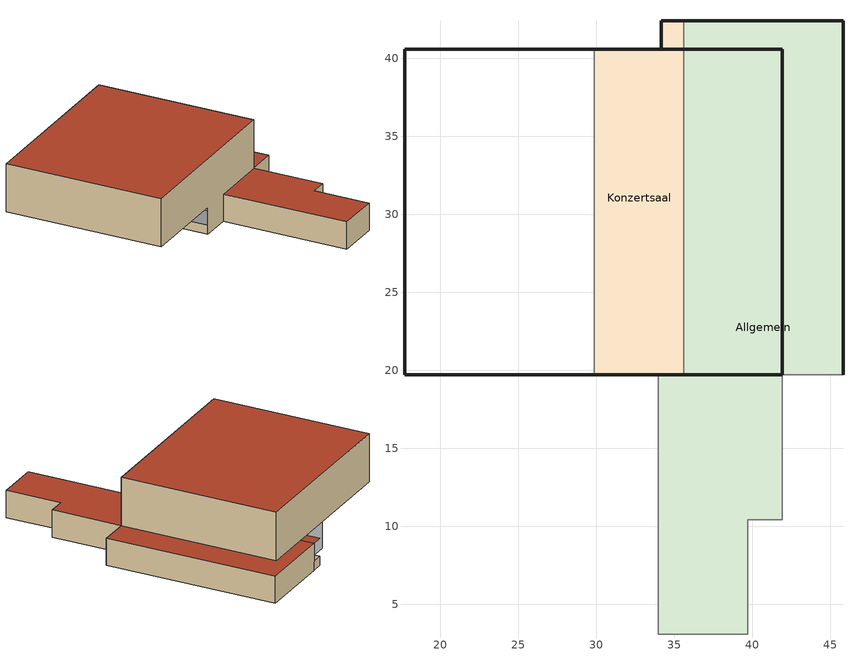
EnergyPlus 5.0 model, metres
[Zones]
Konzertsaal
 floor ground (GROUND_FLOOR): 35.62,42.42 35.62,19.71 29.87,19.71 29.87,40.57 34.17,40.57 34.17,42.42 z0
 wall outside (EXT_WALL): 35.62,42.42 34.17,42.42 34.17,40.57 z0:1.2; 41.91,19.71 41.91,40.57 17.7,40.57 17.7,19.71 z3.6:10.01; 17.7,19.71,10.01 17.7,19.71,3.6 29.87,19.71,3.6 29.87,19.71,0 35.62,19.71,0 35.62,19.71,3.6 41.91,19.71,3.6 41.91,19.71,10.01
 wall inside (ADJ_WALL): 29.87,40.57 29.87,19.71 z0:1.2
 ceiling inside (ADJ_WALL): 34.17,40.57 29.87,40.57 z0:3.6
 roof outside (EXT_ROOF): 41.91,40.57 41.91,19.71 35.62,19.71 35.62,40.57 z3.6; 29.87,40.57 29.87,19.71 17.7,19.71 17.7,40.57 z3.6; 34.17,42.42 34.17,40.57 35.62,40.57 35.62,42.42 z3.6; 17.7,40.57 17.7,19.71 41.91,19.71 41.91,40.57 z10.01
Allgemein
 floor ground (GROUND_FLOOR): 45.82,42.42 45.82,19.71 41.91,19.71 41.91,10.41 39.71,10.41 39.71,3.06 33.96,3.06 33.96,19.71 35.62,19.71 35.62,42.42 z0
 wall outside (EXT_WALL): 35.62,19.71 33.96,19.71 / 45.82,19.71 45.82,42.42 35.62,42.42 z0:3.6
 wall to Konzertsaal (ADJ_WALL): 35.62,42.42 35.62,19.71 z0:3.6
 wall inside (ADJ_WALL): 33.96,19.71 33.96,3.06 39.71,3.06 39.71,10.41 41.91,10.41 41.91,19.71 45.82,19.71 z0:3.6
 roof outside (EXT_ROOF): 35.62,42.42 35.62,19.71 33.96,19.71 33.96,3.06 39.71,3.06 39.71,10.41 41.91,10.41 41.91,19.71 45.82,19.71 45.82,42.42 z3.6
[Building]
Haus der Musik: North Axis {deg}=0; Terrain=City; Loads Convergence Tolerance Value=0; Temperature Convergence Tolerance Value {deltaC}=0; Solar Distribution=FullInteriorAndExterior; Maximum Number of Warmup Days=0
[Site:Location]
not used: Latitude {deg}=0; Longitude {deg}=0; Time Zone {hr}=0; Elevation {m}=0
[Construction]
GROUND_FLOOR; EXT_WALL; EXT_ROOF; ADJ_WALL: 
[WindowProperty:ShadingControl]
ESHADE=0; ISHADE=INPUT 1*MAX_ISHADE : SHADECNTRL=ISHADE_INTERNAL
[SurfaceProperty:OtherSideCoefficients]
BOUNDARY=IDENTICAL; BOUNDARY=INPUT 1*TBOUNDARY; BOUNDARY=INPUT 1*TBOUNDARY_2; BOUNDARY=INPUT 1*TBOUNDARY_3; BOUNDARY=INPUT 1*TGROUND; BOUNDARY=20; BOUNDARY=15
[Zone] Multiplier=1
Konzertsaal; Allgemein
